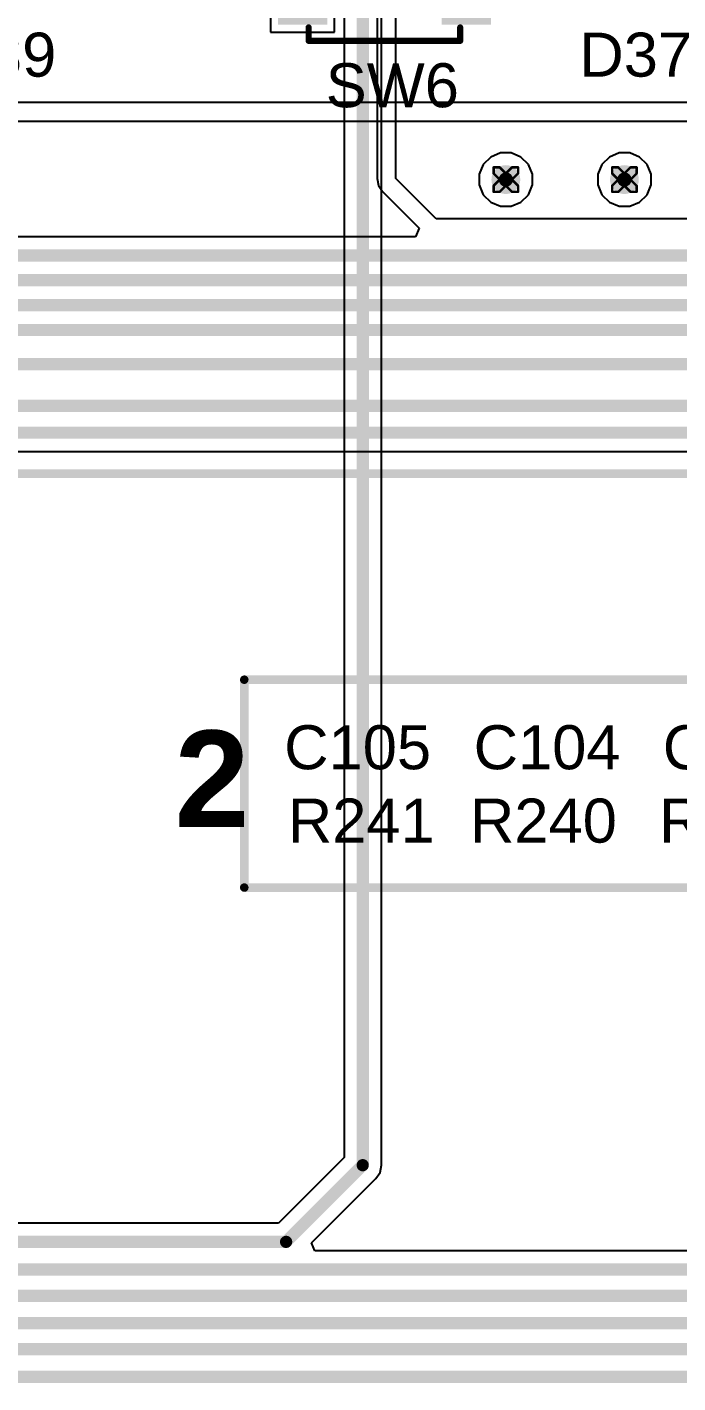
# Model space of a CAD drawing. Header units: inches. Extents: x -11 to 5379, y 0 to 5429.
# Drawn here: x 209.36 to 222.88, y 56.51 to 84.68 of the extents above; entities that cross this region are included whole.
import ezdxf

# ---------------------------------------------------------------- set-up
doc = ezdxf.new("R2010")
doc.units = ezdxf.units.IN
for name, color, linetype in [('Bottom Layer', 5, 'Continuous'), ('Drill Drawing', 1, 'Continuous'), ('GND', 16, 'Continuous'), ('PWR', 76, 'Continuous'), ('Top Layer', 1, 'Continuous'), ('Top Overlay', 2, 'Continuous'), ('Top Paste', 8, 'Continuous'), ('Top Solder', 216, 'Continuous'), ('Via Holes', 16, 'Continuous')]:
    doc.layers.add(name, color=color, linetype=linetype)
doc.styles.add('Arial', font='', dxfattribs={"height": 0.2})
doc.styles.add('Arial_Bold', font='', dxfattribs={"height": 0.2})
doc.styles.get('Arial').set_extended_font_data('Arial')
doc.styles.get('Arial_Bold').set_extended_font_data('Arial', bold=True)

# ---------------------------------------------------------------- blocks, each defined once
blk = doc.blocks.new('B3U_1000P_183')
at = {"layer": 'Top Layer'}
for points in [[(-2.11, 0.86), (-1.29, 0.86), (-1.29, -0.86), (-2.11, -0.86)], [(1.29, 0.86), (2.11, 0.86), (2.11, -0.86), (1.29, -0.86)]]:
    blk.add_hatch(color=1, dxfattribs=at).paths.add_polyline_path(points)
at = {"layer": 'Top Paste'}
for points in [[(-2.11, 0.86), (-1.29, 0.86), (-1.29, -0.86), (-2.11, -0.86)], [(1.29, 0.86), (2.11, 0.86), (2.11, -0.86), (1.29, -0.86)]]:
    blk.add_hatch(color=8, dxfattribs=at).paths.add_polyline_path(points)
at = {"layer": 'Top Solder'}
for points in [[(-2.212, 0.962), (-1.188, 0.962), (-1.188, -0.962), (-2.212, -0.962)], [(1.188, 0.962), (2.212, 0.962), (2.212, -0.962), (1.188, -0.962)]]:
    blk.add_hatch(color=216, dxfattribs=at).paths.add_polyline_path(points)
at = {"layer": 'Top Overlay'}
for points in [[(-1.575, 1.295, 0.127, 0.127, 0), (-1.575, 1.016, 0.127, 0.127, 0)], [(1.575, 1.295, 0.127, 0.127, 0), (-1.575, 1.295, 0.127, 0.127, 0)], [(1.575, 1.295, 0.127, 0.127, 0), (1.575, 1.016, 0.127, 0.127, 0)], [(-1.575, -1.016, 0.127, 0.127, 0), (-1.575, -1.295, 0.127, 0.127, 0)], [(1.575, -1.016, 0.127, 0.127, 0), (1.575, -1.295, 0.127, 0.127, 0)], [(1.575, -1.295, 0.127, 0.127, 0), (-1.575, -1.295, 0.127, 0.127, 0)]]:
    blk.add_lwpolyline(points, format="xyseb", dxfattribs=at)
for points in [[(-1.607, 1.295, 0.0635, 0.0635, 1), (-1.543, 1.295, 0.0635, 0.0635, 1)], [(-1.607, 1.295, 0.0635, 0.0635, 1), (-1.543, 1.295, 0.0635, 0.0635, 1)], [(1.543, 1.295, 0.0635, 0.0635, 1), (1.607, 1.295, 0.0635, 0.0635, 1)], [(1.543, 1.295, 0.0635, 0.0635, 1), (1.607, 1.295, 0.0635, 0.0635, 1)], [(-1.607, 1.016, 0.0635, 0.0635, 1), (-1.543, 1.016, 0.0635, 0.0635, 1)], [(1.543, 1.016, 0.0635, 0.0635, 1), (1.607, 1.016, 0.0635, 0.0635, 1)], [(0.641, 0, 0.254, 0.254, 1), (-0.641, 0, 0.254, 0.254, 1)], [(-0.705, 0, 0.127, 0.127, 1), (-0.578, 0, 0.127, 0.127, 1)], [(0.578, 0, 0.127, 0.127, 1), (0.705, 0, 0.127, 0.127, 1)], [(-1.607, -1.016, 0.0635, 0.0635, 1), (-1.543, -1.016, 0.0635, 0.0635, 1)], [(1.543, -1.016, 0.0635, 0.0635, 1), (1.607, -1.016, 0.0635, 0.0635, 1)], [(-1.607, -1.295, 0.0635, 0.0635, 1), (-1.543, -1.295, 0.0635, 0.0635, 1)], [(-1.607, -1.295, 0.0635, 0.0635, 1), (-1.543, -1.295, 0.0635, 0.0635, 1)], [(1.543, -1.295, 0.0635, 0.0635, 1), (1.607, -1.295, 0.0635, 0.0635, 1)], [(1.543, -1.295, 0.0635, 0.0635, 1), (1.607, -1.295, 0.0635, 0.0635, 1)]]:
    blk.add_lwpolyline(points, format="xyseb", close=True, dxfattribs=at)

msp = doc.modelspace()

# ---------------------------------------------------------------- hatches: boundary and pattern name
at = {"layer": 'Bottom Layer'}
h = msp.add_hatch(color=5, dxfattribs=at)
edge = h.paths.add_edge_path()
edge.add_arc((219.304, 81.509), 0.3, 0, 360)
h = msp.add_hatch(color=5, dxfattribs=at)
edge = h.paths.add_edge_path()
edge.add_arc((221.767, 81.509), 0.3, 0, 360)
at = {"layer": 'GND'}
h = msp.add_hatch(color=16, dxfattribs=at)
edge = h.paths.add_edge_path()
edge.add_arc((219.304, 81.509), 0.3, 0, 360)
h = msp.add_hatch(color=16, dxfattribs=at)
edge = h.paths.add_edge_path()
edge.add_arc((221.767, 81.509), 0.3, 0, 360)
at = {"layer": 'PWR'}
h = msp.add_hatch(color=76, dxfattribs=at)
edge = h.paths.add_edge_path()
edge.add_arc((219.304, 81.509), 0.3, 0, 360)
h = msp.add_hatch(color=76, dxfattribs=at)
edge = h.paths.add_edge_path()
edge.add_arc((221.767, 81.509), 0.3, 0, 360)
at = {"layer": 'Top Layer'}
h = msp.add_hatch(color=1, dxfattribs=at)
edge = h.paths.add_edge_path()
edge.add_arc((219.304, 81.509), 0.3, 0, 360)
h = msp.add_hatch(color=1, dxfattribs=at)
edge = h.paths.add_edge_path()
edge.add_arc((221.767, 81.509), 0.3, 0, 360)
at = {"layer": 'Via Holes'}
h = msp.add_hatch(color=7, dxfattribs=at)
edge = h.paths.add_edge_path()
edge.add_arc((219.304, 81.509), 0.15, 0, 360)
h = msp.add_hatch(color=7, dxfattribs=at)
edge = h.paths.add_edge_path()
edge.add_arc((221.767, 81.509), 0.15, 0, 360)

# ---------------------------------------------------------------- linework, layer by layer
at = {"layer": 'Bottom Layer'}
for p, q in [((216.629, 94.234), (216.629, 81.534)), ((217.018, 81.534), (217.018, 94.234)), ((216.629, 81.534), (216.659, 81.385)), ((217.856, 80.696), (217.018, 81.534)), ((216.659, 81.385), (216.743, 81.259)), ((216.743, 81.259), (217.503, 80.499)), ((224.409, 80.696), (217.856, 80.696)), ((217.429, 80.322), (201.57, 80.322)), ((217.503, 80.499), (217.429, 80.322)), ((206.13, 75.862), (230.159, 75.862))]:
    msp.add_line(p, q, dxfattribs=at)
for points in [[(184.805, 79.933, 0.254, 0.254, 0), (228.65, 79.933, 0.254, 0.254, 0)], [(184.567, 79.418, 0.254, 0.254, 0), (228.889, 79.418, 0.254, 0.254, 0)], [(184.221, 78.901, 0.254, 0.254, 0), (229.235, 78.901, 0.254, 0.254, 0)], [(183.947, 78.385, 0.254, 0.254, 0), (229.509, 78.385, 0.254, 0.254, 0)], [(205.457, 77.673, 0.254, 0.254, 0), (229.643, 77.673, 0.254, 0.254, 0)], [(205.643, 76.808, 0.254, 0.254, 0), (229.84, 76.808, 0.254, 0.254, 0)], [(205.969, 76.251, 0.254, 0.254, 0), (230.159, 76.251, 0.254, 0.254, 0)]]:
    msp.add_lwpolyline(points, format="xyseb", dxfattribs=at)
at = {"layer": 'Drill Drawing'}
for points in [[(219.05, 81.636, 0.0508, 0.0508, 0), (219.05, 81.763, 0.0508, 0.0508, 0)], [(219.05, 81.763, 0.0508, 0.0508, 0), (219.177, 81.763, 0.0508, 0.0508, 0)], [(219.177, 81.763, 0.0508, 0.0508, 0), (219.304, 81.636, 0.0508, 0.0508, 0)], [(219.304, 81.636, 0.0508, 0.0508, 0), (219.431, 81.763, 0.0508, 0.0508, 0)], [(219.431, 81.763, 0.0508, 0.0508, 0), (219.558, 81.763, 0.0508, 0.0508, 0)], [(219.558, 81.636, 0.0508, 0.0508, 0), (219.558, 81.763, 0.0508, 0.0508, 0)], [(221.513, 81.636, 0.0508, 0.0508, 0), (221.513, 81.763, 0.0508, 0.0508, 0)], [(221.513, 81.763, 0.0508, 0.0508, 0), (221.64, 81.763, 0.0508, 0.0508, 0)], [(221.64, 81.763, 0.0508, 0.0508, 0), (221.767, 81.636, 0.0508, 0.0508, 0)], [(221.767, 81.636, 0.0508, 0.0508, 0), (221.894, 81.763, 0.0508, 0.0508, 0)], [(221.894, 81.763, 0.0508, 0.0508, 0), (222.021, 81.763, 0.0508, 0.0508, 0)], [(222.021, 81.636, 0.0508, 0.0508, 0), (222.021, 81.763, 0.0508, 0.0508, 0)], [(219.05, 81.636, 0.0508, 0.0508, 0), (219.177, 81.509, 0.0508, 0.0508, 0)], [(219.05, 81.382, 0.0508, 0.0508, 0), (219.177, 81.509, 0.0508, 0.0508, 0)], [(219.05, 81.255, 0.0508, 0.0508, 0), (219.05, 81.382, 0.0508, 0.0508, 0)], [(219.177, 81.255, 0.0508, 0.0508, 0), (219.304, 81.382, 0.0508, 0.0508, 0)], [(219.304, 81.382, 0.0508, 0.0508, 0), (219.431, 81.255, 0.0508, 0.0508, 0)], [(219.431, 81.509, 0.0508, 0.0508, 0), (219.558, 81.636, 0.0508, 0.0508, 0)], [(219.431, 81.509, 0.0508, 0.0508, 0), (219.558, 81.382, 0.0508, 0.0508, 0)], [(219.558, 81.255, 0.0508, 0.0508, 0), (219.558, 81.382, 0.0508, 0.0508, 0)], [(221.513, 81.636, 0.0508, 0.0508, 0), (221.64, 81.509, 0.0508, 0.0508, 0)], [(221.513, 81.382, 0.0508, 0.0508, 0), (221.64, 81.509, 0.0508, 0.0508, 0)], [(221.513, 81.255, 0.0508, 0.0508, 0), (221.513, 81.382, 0.0508, 0.0508, 0)], [(221.64, 81.255, 0.0508, 0.0508, 0), (221.767, 81.382, 0.0508, 0.0508, 0)], [(221.767, 81.382, 0.0508, 0.0508, 0), (221.894, 81.255, 0.0508, 0.0508, 0)], [(221.894, 81.509, 0.0508, 0.0508, 0), (222.021, 81.636, 0.0508, 0.0508, 0)], [(221.894, 81.509, 0.0508, 0.0508, 0), (222.021, 81.382, 0.0508, 0.0508, 0)], [(222.021, 81.255, 0.0508, 0.0508, 0), (222.021, 81.382, 0.0508, 0.0508, 0)], [(219.05, 81.255, 0.0508, 0.0508, 0), (219.177, 81.255, 0.0508, 0.0508, 0)], [(219.431, 81.255, 0.0508, 0.0508, 0), (219.558, 81.255, 0.0508, 0.0508, 0)], [(221.513, 81.255, 0.0508, 0.0508, 0), (221.64, 81.255, 0.0508, 0.0508, 0)], [(221.894, 81.255, 0.0508, 0.0508, 0), (222.021, 81.255, 0.0508, 0.0508, 0)]]:
    msp.add_lwpolyline(points, format="xyseb", dxfattribs=at)
for points in [[(219.037, 81.763, 0.0254, 0.0254, 1), (219.062, 81.763, 0.0254, 0.0254, 1)], [(219.037, 81.763, 0.0254, 0.0254, 1), (219.062, 81.763, 0.0254, 0.0254, 1)], [(219.164, 81.763, 0.0254, 0.0254, 1), (219.189, 81.763, 0.0254, 0.0254, 1)], [(219.164, 81.763, 0.0254, 0.0254, 1), (219.189, 81.763, 0.0254, 0.0254, 1)], [(219.418, 81.763, 0.0254, 0.0254, 1), (219.443, 81.763, 0.0254, 0.0254, 1)], [(219.418, 81.763, 0.0254, 0.0254, 1), (219.443, 81.763, 0.0254, 0.0254, 1)], [(219.545, 81.763, 0.0254, 0.0254, 1), (219.57, 81.763, 0.0254, 0.0254, 1)], [(219.545, 81.763, 0.0254, 0.0254, 1), (219.57, 81.763, 0.0254, 0.0254, 1)], [(221.501, 81.763, 0.0254, 0.0254, 1), (221.526, 81.763, 0.0254, 0.0254, 1)], [(221.501, 81.763, 0.0254, 0.0254, 1), (221.526, 81.763, 0.0254, 0.0254, 1)], [(221.628, 81.763, 0.0254, 0.0254, 1), (221.653, 81.763, 0.0254, 0.0254, 1)], [(221.628, 81.763, 0.0254, 0.0254, 1), (221.653, 81.763, 0.0254, 0.0254, 1)], [(221.882, 81.763, 0.0254, 0.0254, 1), (221.907, 81.763, 0.0254, 0.0254, 1)], [(221.882, 81.763, 0.0254, 0.0254, 1), (221.907, 81.763, 0.0254, 0.0254, 1)], [(222.009, 81.763, 0.0254, 0.0254, 1), (222.034, 81.763, 0.0254, 0.0254, 1)], [(222.009, 81.763, 0.0254, 0.0254, 1), (222.034, 81.763, 0.0254, 0.0254, 1)], [(219.037, 81.636, 0.0254, 0.0254, 1), (219.062, 81.636, 0.0254, 0.0254, 1)], [(219.037, 81.636, 0.0254, 0.0254, 1), (219.062, 81.636, 0.0254, 0.0254, 1)], [(219.037, 81.382, 0.0254, 0.0254, 1), (219.062, 81.382, 0.0254, 0.0254, 1)], [(219.037, 81.382, 0.0254, 0.0254, 1), (219.062, 81.382, 0.0254, 0.0254, 1)], [(219.164, 81.509, 0.0254, 0.0254, 1), (219.189, 81.509, 0.0254, 0.0254, 1)], [(219.164, 81.509, 0.0254, 0.0254, 1), (219.189, 81.509, 0.0254, 0.0254, 1)], [(219.291, 81.636, 0.0254, 0.0254, 1), (219.316, 81.636, 0.0254, 0.0254, 1)], [(219.291, 81.636, 0.0254, 0.0254, 1), (219.316, 81.636, 0.0254, 0.0254, 1)], [(219.291, 81.382, 0.0254, 0.0254, 1), (219.316, 81.382, 0.0254, 0.0254, 1)], [(219.291, 81.382, 0.0254, 0.0254, 1), (219.316, 81.382, 0.0254, 0.0254, 1)], [(219.418, 81.509, 0.0254, 0.0254, 1), (219.443, 81.509, 0.0254, 0.0254, 1)], [(219.418, 81.509, 0.0254, 0.0254, 1), (219.443, 81.509, 0.0254, 0.0254, 1)], [(219.545, 81.636, 0.0254, 0.0254, 1), (219.57, 81.636, 0.0254, 0.0254, 1)], [(219.545, 81.636, 0.0254, 0.0254, 1), (219.57, 81.636, 0.0254, 0.0254, 1)], [(219.545, 81.382, 0.0254, 0.0254, 1), (219.57, 81.382, 0.0254, 0.0254, 1)], [(219.545, 81.382, 0.0254, 0.0254, 1), (219.57, 81.382, 0.0254, 0.0254, 1)], [(221.501, 81.636, 0.0254, 0.0254, 1), (221.526, 81.636, 0.0254, 0.0254, 1)], [(221.501, 81.636, 0.0254, 0.0254, 1), (221.526, 81.636, 0.0254, 0.0254, 1)], [(221.501, 81.382, 0.0254, 0.0254, 1), (221.526, 81.382, 0.0254, 0.0254, 1)], [(221.501, 81.382, 0.0254, 0.0254, 1), (221.526, 81.382, 0.0254, 0.0254, 1)], [(221.628, 81.509, 0.0254, 0.0254, 1), (221.653, 81.509, 0.0254, 0.0254, 1)], [(221.628, 81.509, 0.0254, 0.0254, 1), (221.653, 81.509, 0.0254, 0.0254, 1)], [(221.755, 81.636, 0.0254, 0.0254, 1), (221.78, 81.636, 0.0254, 0.0254, 1)], [(221.755, 81.636, 0.0254, 0.0254, 1), (221.78, 81.636, 0.0254, 0.0254, 1)], [(221.755, 81.382, 0.0254, 0.0254, 1), (221.78, 81.382, 0.0254, 0.0254, 1)], [(221.755, 81.382, 0.0254, 0.0254, 1), (221.78, 81.382, 0.0254, 0.0254, 1)], [(221.882, 81.509, 0.0254, 0.0254, 1), (221.907, 81.509, 0.0254, 0.0254, 1)], [(221.882, 81.509, 0.0254, 0.0254, 1), (221.907, 81.509, 0.0254, 0.0254, 1)], [(222.009, 81.636, 0.0254, 0.0254, 1), (222.034, 81.636, 0.0254, 0.0254, 1)], [(222.009, 81.636, 0.0254, 0.0254, 1), (222.034, 81.636, 0.0254, 0.0254, 1)], [(222.009, 81.382, 0.0254, 0.0254, 1), (222.034, 81.382, 0.0254, 0.0254, 1)], [(222.009, 81.382, 0.0254, 0.0254, 1), (222.034, 81.382, 0.0254, 0.0254, 1)], [(219.037, 81.255, 0.0254, 0.0254, 1), (219.062, 81.255, 0.0254, 0.0254, 1)], [(219.037, 81.255, 0.0254, 0.0254, 1), (219.062, 81.255, 0.0254, 0.0254, 1)], [(219.164, 81.255, 0.0254, 0.0254, 1), (219.189, 81.255, 0.0254, 0.0254, 1)], [(219.164, 81.255, 0.0254, 0.0254, 1), (219.189, 81.255, 0.0254, 0.0254, 1)], [(219.418, 81.255, 0.0254, 0.0254, 1), (219.443, 81.255, 0.0254, 0.0254, 1)], [(219.418, 81.255, 0.0254, 0.0254, 1), (219.443, 81.255, 0.0254, 0.0254, 1)], [(219.545, 81.255, 0.0254, 0.0254, 1), (219.57, 81.255, 0.0254, 0.0254, 1)], [(219.545, 81.255, 0.0254, 0.0254, 1), (219.57, 81.255, 0.0254, 0.0254, 1)], [(221.501, 81.255, 0.0254, 0.0254, 1), (221.526, 81.255, 0.0254, 0.0254, 1)], [(221.501, 81.255, 0.0254, 0.0254, 1), (221.526, 81.255, 0.0254, 0.0254, 1)], [(221.628, 81.255, 0.0254, 0.0254, 1), (221.653, 81.255, 0.0254, 0.0254, 1)], [(221.628, 81.255, 0.0254, 0.0254, 1), (221.653, 81.255, 0.0254, 0.0254, 1)], [(221.882, 81.255, 0.0254, 0.0254, 1), (221.907, 81.255, 0.0254, 0.0254, 1)], [(221.882, 81.255, 0.0254, 0.0254, 1), (221.907, 81.255, 0.0254, 0.0254, 1)], [(222.009, 81.255, 0.0254, 0.0254, 1), (222.034, 81.255, 0.0254, 0.0254, 1)], [(222.009, 81.255, 0.0254, 0.0254, 1), (222.034, 81.255, 0.0254, 0.0254, 1)]]:
    msp.add_lwpolyline(points, format="xyseb", close=True, dxfattribs=at)
at = {"layer": 'GND'}
for p, q in [((218.99, 81.978), (218.834, 81.822)), ((219.193, 82.063), (218.99, 81.978)), ((219.414, 82.063), (219.193, 82.063)), ((219.617, 81.978), (219.414, 82.063)), ((219.773, 81.822), (219.617, 81.978)), ((221.454, 81.978), (221.298, 81.822)), ((221.657, 82.063), (221.454, 81.978)), ((221.878, 82.063), (221.657, 82.063)), ((222.081, 81.978), (221.878, 82.063)), ((222.237, 81.822), (222.081, 81.978)), ((218.834, 81.822), (218.75, 81.619)), ((219.858, 81.619), (219.773, 81.822)), ((221.298, 81.822), (221.213, 81.619)), ((222.321, 81.619), (222.237, 81.822)), ((218.75, 81.619), (218.75, 81.398)), ((218.75, 81.398), (218.834, 81.195)), ((219.773, 81.195), (219.858, 81.398)), ((219.858, 81.398), (219.858, 81.619)), ((221.213, 81.619), (221.213, 81.398)), ((221.213, 81.398), (221.298, 81.195)), ((222.237, 81.195), (222.321, 81.398)), ((222.321, 81.398), (222.321, 81.619)), ((218.834, 81.195), (218.99, 81.039)), ((219.617, 81.039), (219.773, 81.195)), ((221.298, 81.195), (221.454, 81.039)), ((222.081, 81.039), (222.237, 81.195)), ((218.99, 81.039), (219.193, 80.955)), ((219.193, 80.955), (219.414, 80.955)), ((219.414, 80.955), (219.617, 81.039)), ((221.454, 81.039), (221.657, 80.955)), ((221.657, 80.955), (221.878, 80.955)), ((221.878, 80.955), (222.081, 81.039))]:
    msp.add_line(p, q, dxfattribs=at)
at = {"layer": 'PWR'}
for p, q in [((265.532, 83.109), (200.832, 83.109)), ((202.411, 82.72), (265.143, 82.72))]:
    msp.add_line(p, q, dxfattribs=at)
at = {"layer": 'Top Layer'}
for p, q in [((215.941, 89.605), (215.941, 61.196)), ((216.718, 61.035), (216.718, 89.444)), ((215.744, 84.572), (215.744, 86.8)), ((214.416, 85.233), (214.416, 84.572)), ((214.416, 84.572), (215.744, 84.572)), ((218.99, 81.978), (218.834, 81.822)), ((219.193, 82.063), (218.99, 81.978)), ((219.414, 82.063), (219.193, 82.063)), ((219.617, 81.978), (219.414, 82.063)), ((219.773, 81.822), (219.617, 81.978)), ((221.454, 81.978), (221.298, 81.822)), ((221.657, 82.063), (221.454, 81.978)), ((221.878, 82.063), (221.657, 82.063)), ((222.081, 81.978), (221.878, 82.063)), ((222.237, 81.822), (222.081, 81.978)), ((218.834, 81.822), (218.75, 81.619)), ((219.858, 81.619), (219.773, 81.822)), ((221.298, 81.822), (221.213, 81.619)), ((222.321, 81.619), (222.237, 81.822)), ((218.75, 81.619), (218.75, 81.398)), ((218.75, 81.398), (218.834, 81.195)), ((219.773, 81.195), (219.858, 81.398)), ((219.858, 81.398), (219.858, 81.619)), ((221.213, 81.619), (221.213, 81.398)), ((221.213, 81.398), (221.298, 81.195)), ((222.237, 81.195), (222.321, 81.398)), ((222.321, 81.398), (222.321, 81.619)), ((218.834, 81.195), (218.99, 81.039)), ((219.617, 81.039), (219.773, 81.195)), ((221.298, 81.195), (221.454, 81.039)), ((222.081, 81.039), (222.237, 81.195)), ((218.99, 81.039), (219.193, 80.955)), ((219.193, 80.955), (219.414, 80.955)), ((219.414, 80.955), (219.617, 81.039)), ((221.454, 81.039), (221.657, 80.955)), ((221.657, 80.955), (221.878, 80.955)), ((221.878, 80.955), (222.081, 81.039)), ((215.941, 61.196), (214.576, 59.831)), ((216.605, 60.76), (216.689, 60.886)), ((216.689, 60.886), (216.718, 61.035)), ((215.267, 59.423), (216.605, 60.76)), ((214.576, 59.831), (199.799, 59.831)), ((215.335, 59.259), (215.267, 59.423)), ((227.648, 59.259), (215.335, 59.259))]:
    msp.add_line(p, q, dxfattribs=at)
for points in [[(216.33, 61.035, 0.254, 0.254, 0), (216.33, 89.605, 0.254, 0.254, 0)], [(214.737, 59.442, 0.254, 0.254, 0), (216.33, 61.035, 0.254, 0.254, 0)], [(180.815, 59.442, 0.254, 0.254, 0), (214.737, 59.442, 0.254, 0.254, 0)], [(181.325, 58.87, 0.254, 0.254, 0), (227.809, 58.87, 0.254, 0.254, 0)], [(181.857, 58.32, 0.254, 0.254, 0), (239.68, 58.32, 0.254, 0.254, 0)], [(182.374, 57.755, 0.254, 0.254, 0), (239.981, 57.755, 0.254, 0.254, 0)], [(182.912, 57.212, 0.254, 0.254, 0), (240.293, 57.212, 0.254, 0.254, 0)], [(183.34, 56.64, 0.254, 0.254, 0), (240.601, 56.64, 0.254, 0.254, 0)]]:
    msp.add_lwpolyline(points, format="xyseb", dxfattribs=at)
for points in [[(216.266, 61.035, 0.127, 0.127, 1), (216.393, 61.035, 0.127, 0.127, 1)], [(216.266, 61.035, 0.127, 0.127, 1), (216.393, 61.035, 0.127, 0.127, 1)], [(214.674, 59.442, 0.127, 0.127, 1), (214.801, 59.442, 0.127, 0.127, 1)], [(214.674, 59.442, 0.127, 0.127, 1), (214.801, 59.442, 0.127, 0.127, 1)]]:
    msp.add_lwpolyline(points, format="xyseb", close=True, dxfattribs=at)
at = {"layer": 'Top Overlay'}
for points in [[(205.192, 75.398, 0.178, 0.178, 0), (228.6, 75.398, 0.178, 0.178, 0)], [(213.868, 71.12, 0.178, 0.178, 0), (257.254, 71.12, 0.178, 0.178, 0)], [(213.868, 66.802, 0.178, 0.178, 0), (213.868, 71.12, 0.178, 0.178, 0)], [(213.868, 66.802, 0.178, 0.178, 0), (257.254, 66.802, 0.178, 0.178, 0)]]:
    msp.add_lwpolyline(points, format="xyseb", dxfattribs=at)
for points in [[(213.824, 71.12, 0.0889, 0.0889, 1), (213.912, 71.12, 0.0889, 0.0889, 1)], [(213.824, 71.12, 0.0889, 0.0889, 1), (213.912, 71.12, 0.0889, 0.0889, 1)], [(213.824, 66.802, 0.0889, 0.0889, 1), (213.912, 66.802, 0.0889, 0.0889, 1)], [(213.824, 66.802, 0.0889, 0.0889, 1), (213.912, 66.802, 0.0889, 0.0889, 1)]]:
    msp.add_lwpolyline(points, format="xyseb", close=True, dxfattribs=at)

# ---------------------------------------------------------------- block references
at = {"rotation": 180}
msp.add_blockref('B3U_1000P_183', (216.78, 85.686), dxfattribs=at)

# ---------------------------------------------------------------- texts
at = {"layer": 'Top Overlay', "style": 'Arial'}
for s, p in [('D39', (207.619, 83.647)), ('D37', (220.831, 83.647)), ('SW6', (215.561, 83.012)), ('C105', (214.697, 69.26)), ('C104', (218.634, 69.26)), ('C103', (222.564, 69.26)), ('R241', (214.773, 67.736)), ('R240', (218.558, 67.736)), ('R239', (222.488, 67.736))]:
    msp.add_text(s, height=0.9144, dxfattribs=at).set_placement(p)
at = {"layer": 'Top Overlay', "style": 'Arial_Bold'}
msp.add_text('2', height=2, rotation=360, dxfattribs=at).set_placement((212.421, 68.063))

doc.saveas('drawing.dxf')
